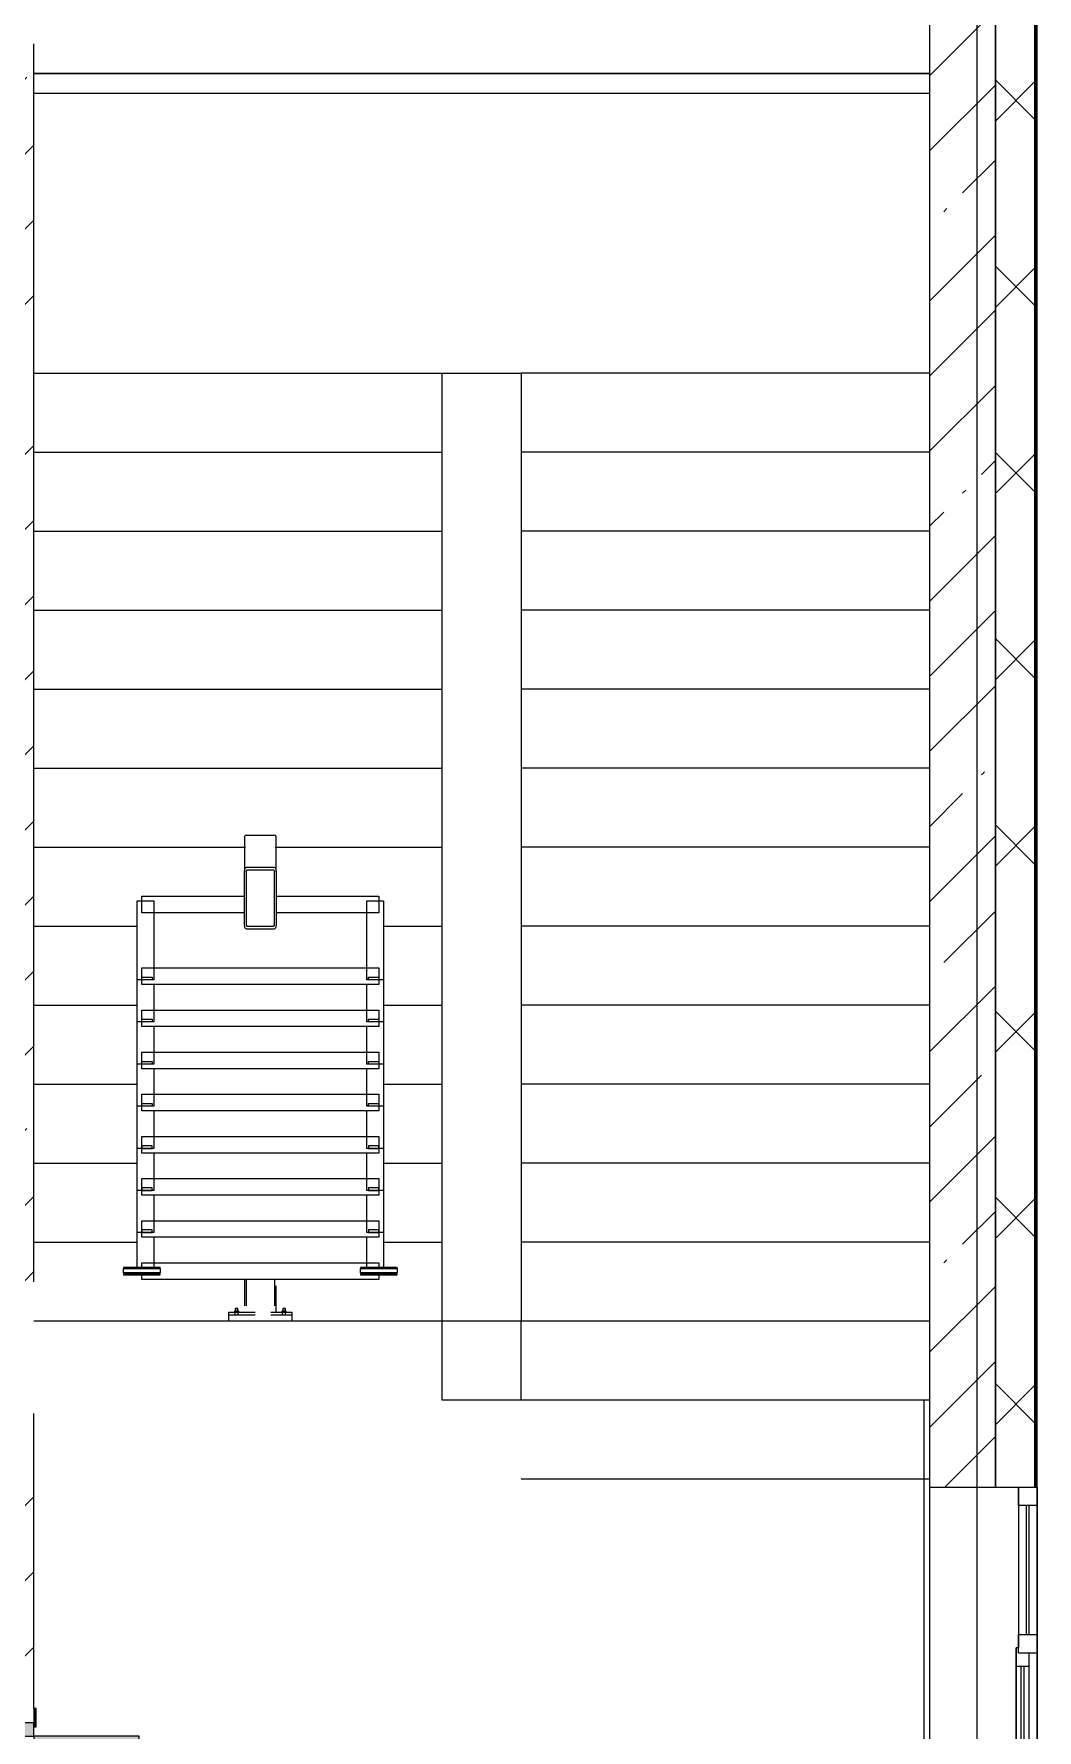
# Model space of a CAD drawing. Header units: millimetres. Extents: x -5714 to 188114, y -8553 to 29000.
# Drawn here: x 182534 to 186342, y 12198 to 18638 of the extents above; entities that cross this region are included whole.
import ezdxf

# ---------------------------------------------------------------- set-up
doc = ezdxf.new("R2010")
doc.units = ezdxf.units.MM
doc.linetypes.add('200_ШТРИХ__ш1_п0_6_', pattern=[160, 100, -60])
for name, color, linetype, lineweight in [('A-DETL-MBND-1', 7, '200_ШТРИХ__ш1_п0_6_', 9), ('A-GENM-2', 7, 'Continuous', 5), ('A-GLAZ-2', 7, 'Continuous', 5), ('A-WALL', 7, 'Continuous', 9), ('A-WALL-2', 7, 'Continuous', 5), ('I-WALL-2', 7, 'Continuous', 5), ('S-STRS-2', 7, 'Continuous', 5), ('Оси', 7, 'Continuous', 9)]:
    doc.layers.add(name, color=color, linetype=linetype, lineweight=lineweight)
for name, color, linetype, lineweight, true_color in [('A-DOOR-3', 7, 'Continuous', 5, 0xaaaaaa), ('A-DOOR-4', 7, 'Continuous', 5, 0xe2e2e2), ('A-DOOR-FRAM-2', 7, 'Continuous', 5, 0xe2e2e2), ('A-DOOR-FRAM-3', 7, 'Continuous', 5, 0xaaaaaa), ('A-FLOR-2', 7, 'Continuous', 5, 0xaaaaaa)]:
    doc.layers.add(name, color=color, linetype=linetype, lineweight=lineweight, true_color=true_color)
pattern_1 = [(45, (61103.76, 0), (-285.1231, 285.1231), []), (45, (61388.9, 0), (-285.1231, 285.1231), [504.031, -100.806, 16.764, -84.042])]

# ---------------------------------------------------------------- blocks, each defined once
blk = doc.blocks.new('110_Дверь_СКБ_2Ст - Д-1_л_Лестничная клетка EIS60 2-32142534-3_9_1_птичка')
at = {"layer": 'A-DOOR-4'}
for points in [[(612.5, 110), (662.5, 110), (662.5, 1010), (612.5, 1010), (612.5, 603.3)], [(-587.5, 110), (-587.5, 510), (-637.5, 510), (-637.5, 110)], [(712.5, -110), (712.5, 30), (697.5, 24.8), (697.5, -110)]]:
    blk.add_hatch(color=256, dxfattribs=at).paths.add_polyline_path(points)
h = blk.add_hatch(color=256, dxfattribs=at)
h.paths.add_polyline_path([(652.5, 30), (712.5, 30), (712.5, 110), (662.5, 110), (662.5, 60), (652.5, 60)])
h.paths.add_polyline_path([(-687.5, 30), (-627.5, 30), (-627.5, 60), (-637.5, 60), (-637.5, 110), (-687.5, 110)])
at = {"layer": 'A-DOOR-FRAM-2'}
for points in [[(-672.5, 110), (-672.5, 118), (-742.5, 118), (-742.5, 110)], [(767.5, 110), (767.5, 118), (697.5, 118), (697.5, 110)], [(-672.5, -110), (-672.5, 30), (-687.5, 24.8), (-687.5, -110)], [(-672.5, -118), (-672.5, -110), (-742.5, -110), (-742.5, -118)], [(767.5, -118), (767.5, -110), (697.5, -110), (697.5, -118)]]:
    blk.add_hatch(color=256, dxfattribs=at).paths.add_polyline_path(points)
at = {"layer": 'A-DOOR-3'}
for p, q in [((662.5, 1010), (612.5, 1010)), ((612.5, 1010), (612.5, 110)), ((662.5, 110), (662.5, 1010)), ((-637.5, 510), (-637.5, 110)), ((-587.5, 510), (-637.5, 510)), ((-587.5, 110), (-587.5, 510)), ((-637.5, 110), (-587.5, 110)), ((612.5, 110), (662.5, 110))]:
    blk.add_line(p, q, dxfattribs=at)
for centre, radius, start, end in [((662.5, 110), 900, 90, 180), ((-637.5, 110), 400, 360, 90)]:
    blk.add_arc(centre, radius, start, end, dxfattribs=at)
at = {"layer": 'A-DOOR-FRAM-3'}
for p, q in [((-672.5, 118), (-742.5, 118)), ((-742.5, 118), (-742.5, 110)), ((-742.5, 110), (-672.5, 110)), ((-637.5, 110), (-687.5, 110)), ((-687.5, 110), (-687.5, 30)), ((-672.5, 110), (-672.5, 118)), ((-637.5, 60), (-637.5, 110)), ((662.5, 110), (662.5, 60)), ((712.5, 110), (662.5, 110)), ((767.5, 118), (697.5, 118)), ((697.5, 118), (697.5, 110)), ((697.5, 110), (767.5, 110)), ((712.5, 30), (712.5, 110)), ((767.5, 110), (767.5, 118)), ((-687.5, 30), (-627.5, 30)), ((-672.5, 30), (-687.5, 30)), ((-687.5, 30), (-687.5, -110)), ((-672.5, -110), (-672.5, 30)), ((-627.5, 60), (-637.5, 60)), ((-627.5, 30), (-627.5, 60)), ((662.5, 60), (652.5, 60)), ((652.5, 60), (652.5, 30)), ((652.5, 30), (712.5, 30)), ((712.5, 30), (697.5, 30)), ((697.5, 30), (697.5, -110)), ((712.5, -110), (712.5, 30)), ((-672.5, -110), (-742.5, -110)), ((-742.5, -110), (-742.5, -118)), ((-742.5, -118), (-672.5, -118)), ((-687.5, -110), (-672.5, -110)), ((-672.5, -118), (-672.5, -110)), ((697.5, -110), (712.5, -110)), ((767.5, -110), (697.5, -110)), ((697.5, -110), (697.5, -118)), ((697.5, -118), (767.5, -118)), ((767.5, -118), (767.5, -110))]:
    blk.add_line(p, q, dxfattribs=at)
blk = doc.blocks.new('120_Окно_СКБ_2Ст_Фрамуга сверху - 120_Окно_СКБ_2Ст_2300х2500_h_ ДОО 2-24160916-3_9_1_птичка')
at = {"layer": 'A-GLAZ-2'}
for p, q in [((-1150, 13), (-1150, 83)), ((-1150, 83), (-1080, 83)), ((1150, 83), (-1150, 83)), ((-1080, 83), (-1080, 13)), ((-1080, 83), (1080, 83)), ((-590, 13), (-590, 83)), ((-590, 83), (-520, 83)), ((-520, 83), (-520, 13)), ((1080, 13), (1080, 83)), ((1080, 83), (1150, 83)), ((1150, 83), (1150, 13)), ((-1080, 13), (-1150, 13)), ((-1150, 13), (-540, 13)), ((-590, 53), (-1080, 53)), ((-590, 43), (-1080, 43)), ((-1080, 13), (-540, 13)), ((-520, 13), (-590, 13)), ((-520, 13), (-540, 13)), ((-540, 13), (-540, 3)), ((-540, 3), (1100, 3)), ((1100, 3), (-540, 3)), ((1080, 53), (-520, 53)), ((-520, 53), (-520, 13)), ((-470, 3), (-470, 53)), ((-470, 33), (1030, 33)), ((1030, 23), (-470, 23)), ((1030, 3), (1030, 53)), ((1080, 13), (1080, 53)), ((1150, 13), (1080, 13)), ((1100, 13), (1080, 13)), ((1100, 13), (1150, 13)), ((1100, 3), (1100, 13))]:
    blk.add_line(p, q, dxfattribs=at)
blk = doc.blocks.new('Анкер клиновой - Анкер клиновой МКТ В 10-10-16_85-22193208-3_9_1_птичка')
at = {"layer": 'A-DETL-MBND-1'}
for p, q in [((122191.4, 13788), (122191.4, 13784)), ((122207.4, 13788), (122191.4, 13788)), ((122191.4, 13788), (122207.4, 13788)), ((122194.4, 13798), (122194.4, 13784)), ((122204.4, 13798), (122194.4, 13798)), ((122194.4, 13798), (122204.4, 13798)), ((122204.4, 13784), (122204.4, 13798)), ((122207.4, 13784), (122207.4, 13788))]:
    blk.add_line(p, q, dxfattribs=at)
blk = doc.blocks.new('ОМ_Полоса_Трапеция прямоугольная_Прокат_ГОСТ 103-2006 - ОМ_Полоса_Трапеция прямоугольная_Прокат_ГОСТ 103-2006-21111644-3_9_1_птичка')
at = {"layer": 'A-GENM-2'}
for p, q in [((122699.4, 15046.5), (122699.4, 15056.5)), ((122699.4, 15056.5), (122739.4, 15056.5)), ((122739.4, 15046.5), (122699.4, 15046.5)), ((122739.4, 15056.5), (122739.4, 15046.5))]:
    blk.add_line(p, q, dxfattribs=at)
blk = doc.blocks.new('ОМ_Полоса_Трапеция прямоугольная_Прокат_ГОСТ 103-2006 - ОМ_Полоса_Трапеция прямоугольная_Прокат_ГОСТ 103-2006-V171-3_9_1_птичка')
at = {"layer": 'A-GENM-2'}
for p, q in [((122699.4, 14416.5), (122699.4, 14406.5)), ((122739.4, 14416.5), (122699.4, 14416.5)), ((122699.4, 14406.5), (122739.4, 14406.5)), ((122739.4, 14406.5), (122739.4, 14416.5))]:
    blk.add_line(p, q, dxfattribs=at)
blk = doc.blocks.new('ОМ_Полоса_Трапеция прямоугольная_Прокат_ГОСТ 103-2006 - ОМ_Полоса_Трапеция прямоугольная_Прокат_ГОСТ 103-2006-V172-3_9_1_птичка')
at = {"layer": 'A-GENM-2'}
for p, q in [((122699.4, 14256.5), (122699.4, 14246.5)), ((122739.4, 14256.5), (122699.4, 14256.5)), ((122699.4, 14246.5), (122739.4, 14246.5)), ((122739.4, 14246.5), (122739.4, 14256.5))]:
    blk.add_line(p, q, dxfattribs=at)
blk = doc.blocks.new('ОМ_Полоса_Трапеция прямоугольная_Прокат_ГОСТ 103-2006 - ОМ_Полоса_Трапеция прямоугольная_Прокат_ГОСТ 103-2006-V173-3_9_1_птичка')
at = {"layer": 'A-GENM-2'}
for p, q in [((122699.4, 14096.5), (122699.4, 14086.5)), ((122739.4, 14096.5), (122699.4, 14096.5)), ((122699.4, 14086.5), (122739.4, 14086.5)), ((122739.4, 14086.5), (122739.4, 14096.5))]:
    blk.add_line(p, q, dxfattribs=at)
blk = doc.blocks.new('ОМ_Полоса_Прокат_ГОСТ 103-2006 - ОМ_Полоса_Прокат_ГОСТ 103-2006-22193251-3_9_1_птичка')
at = {"layer": 'A-GENM-2'}
for p, q in [((122809.4, 13929.5), (122669.4, 13929.5)), ((122669.4, 13929.5), (122669.4, 13926.5)), ((122669.4, 13926.5), (122809.4, 13926.5)), ((122809.4, 13926.5), (122809.4, 13929.5))]:
    blk.add_line(p, q, dxfattribs=at)
blk = doc.blocks.new('ОМ_Полоса_Прокат_ГОСТ 103-2006 - ОМ_Полоса_Прокат_ГОСТ 103-2006-22193252-3_9_1_птичка')
at = {"layer": 'A-GENM-2'}
for p, q in [((122669.4, 13954.2), (122669.4, 13950.8)), ((122809.4, 13954.2), (122669.4, 13954.2)), ((122669.4, 13950.8), (122809.4, 13950.8)), ((122669.4, 13933.9), (122669.4, 13950.8)), ((122809.4, 13933.9), (122669.4, 13933.9)), ((122809.4, 13950.8), (122809.4, 13954.2)), ((122809.4, 13950.8), (122809.4, 13933.9))]:
    blk.add_line(p, q, dxfattribs=at)
blk = doc.blocks.new('ОМ_Полоса_Трапеция прямоугольная_Прокат_ГОСТ 103-2006 - ОМ_Полоса_Трапеция прямоугольная_Прокат_ГОСТ 103-2006-21111686-3_9_1_птичка')
at = {"layer": 'A-GENM-2'}
for p, q in [((121839.4, 15056.5), (121879.4, 15056.5)), ((121839.4, 15046.5), (121839.4, 15056.5)), ((121879.4, 15046.5), (121839.4, 15046.5)), ((121879.4, 15056.5), (121879.4, 15046.5))]:
    blk.add_line(p, q, dxfattribs=at)
blk = doc.blocks.new('ОМ_Полоса_Трапеция прямоугольная_Прокат_ГОСТ 103-2006 - ОМ_Полоса_Трапеция прямоугольная_Прокат_ГОСТ 103-2006-V174-3_9_1_птичка')
at = {"layer": 'A-GENM-2'}
for p, q in [((121879.4, 14416.5), (121839.4, 14416.5)), ((121839.4, 14416.5), (121839.4, 14406.5)), ((121839.4, 14406.5), (121879.4, 14406.5)), ((121879.4, 14406.5), (121879.4, 14416.5))]:
    blk.add_line(p, q, dxfattribs=at)
blk = doc.blocks.new('ОМ_Полоса_Трапеция прямоугольная_Прокат_ГОСТ 103-2006 - ОМ_Полоса_Трапеция прямоугольная_Прокат_ГОСТ 103-2006-V175-3_9_1_птичка')
at = {"layer": 'A-GENM-2'}
for p, q in [((121879.4, 14256.5), (121839.4, 14256.5)), ((121839.4, 14256.5), (121839.4, 14246.5)), ((121839.4, 14246.5), (121879.4, 14246.5)), ((121879.4, 14246.5), (121879.4, 14256.5))]:
    blk.add_line(p, q, dxfattribs=at)
blk = doc.blocks.new('ОМ_Полоса_Трапеция прямоугольная_Прокат_ГОСТ 103-2006 - ОМ_Полоса_Трапеция прямоугольная_Прокат_ГОСТ 103-2006-V176-3_9_1_птичка')
at = {"layer": 'A-GENM-2'}
for p, q in [((121879.4, 14096.5), (121839.4, 14096.5)), ((121839.4, 14096.5), (121839.4, 14086.5)), ((121839.4, 14086.5), (121879.4, 14086.5)), ((121879.4, 14086.5), (121879.4, 14096.5))]:
    blk.add_line(p, q, dxfattribs=at)
blk = doc.blocks.new('ОМ_Полоса_Прокат_ГОСТ 103-2006 - ОМ_Полоса_Прокат_ГОСТ 103-2006-22193295-3_9_1_птичка')
at = {"layer": 'A-GENM-2'}
for p, q in [((121909.4, 13929.5), (121769.4, 13929.5)), ((121769.4, 13929.5), (121769.4, 13926.5)), ((121769.4, 13926.5), (121909.4, 13926.5)), ((121909.4, 13926.5), (121909.4, 13929.5))]:
    blk.add_line(p, q, dxfattribs=at)
blk = doc.blocks.new('ОМ_Полоса_Прокат_ГОСТ 103-2006 - ОМ_Полоса_Прокат_ГОСТ 103-2006-22193296-3_9_1_птичка')
at = {"layer": 'A-GENM-2'}
for p, q in [((121909.4, 13954.2), (121769.4, 13954.2)), ((121769.4, 13954.2), (121769.4, 13950.8)), ((121769.4, 13950.8), (121909.4, 13950.8)), ((121769.4, 13933.9), (121769.4, 13950.8)), ((121909.4, 13933.9), (121769.4, 13933.9)), ((121909.4, 13950.8), (121909.4, 13954.2)), ((121909.4, 13950.8), (121909.4, 13933.9))]:
    blk.add_line(p, q, dxfattribs=at)
blk = doc.blocks.new('ОМ_Нижняя опорная пятка1 - ОМ_Нижняя опорная пятка-21111576-3_9_1_птичка')
at = {"layer": 'A-DETL-MBND-1'}
for p, q in [((-96, -10), (-96, 0)), ((-84, -10), (-84, 0)), ((84, -10), (84, 0)), ((96, -10), (96, 0))]:
    blk.add_line(p, q, dxfattribs=at)
blk = doc.blocks.new('ОМ_Труба_ГОСТ 8639-82 - ОМ_Труба_ГОСТ 8639-82-21111694-3_9_1_птичка')
at = {"layer": 'A-GENM-2'}
for p, q in [((122229.4, 15590.5), (122229.4, 15456.5)), ((122238.4, 15595.1), (122340.4, 15595.1)), ((122349.4, 15456.5), (122349.4, 15590.5)), ((122238.4, 15474.2), (122340.4, 15474.2)), ((122340.4, 15462.4), (122238.4, 15462.4)), ((122229.4, 15256.4), (122229.4, 15456.5)), ((122235.4, 15456.5), (122235.4, 15256.4)), ((122343.4, 15256.4), (122343.4, 15456.5)), ((122349.4, 15456.5), (122349.4, 15256.4)), ((122238.4, 15250.5), (122340.4, 15250.5)), ((122340.4, 15238.8), (122238.4, 15238.8))]:
    blk.add_line(p, q, dxfattribs=at)
at = {"layer": 'A-GENM-2', "flags": 128}
for points in [[(122229.4, 15456.5), (122229.6, 15460), (122230.1, 15463.3), (122231, 15466.3), (122232.1, 15469), (122233.4, 15471.2), (122235, 15472.8), (122236.7, 15473.8), (122238.4, 15474.2)], [(122238.4, 15462.4), (122237.9, 15462.3), (122237.3, 15461.9), (122236.8, 15461.4), (122236.3, 15460.7), (122235.9, 15459.8), (122235.7, 15458.8), (122235.5, 15457.7), (122235.4, 15456.5)], [(122340.4, 15474.2), (122342.2, 15473.8), (122343.9, 15472.8), (122345.4, 15471.2), (122346.8, 15469), (122347.9, 15466.3), (122348.8, 15463.3), (122349.3, 15460), (122349.4, 15456.5)], [(122343.4, 15456.5), (122343.4, 15457.7), (122343.2, 15458.8), (122342.9, 15459.8), (122342.6, 15460.7), (122342.1, 15461.4), (122341.6, 15461.9), (122341, 15462.3), (122340.4, 15462.4)], [(122238.4, 15238.8), (122236.7, 15239.1), (122235, 15240.1), (122233.4, 15241.8), (122232.1, 15243.9), (122231, 15246.6), (122230.1, 15249.7), (122229.6, 15253), (122229.4, 15256.4)], [(122235.4, 15256.4), (122235.5, 15255.3), (122235.7, 15254.2), (122235.9, 15253.2), (122236.3, 15252.3), (122236.8, 15251.5), (122237.3, 15251), (122237.9, 15250.7), (122238.4, 15250.5)], [(122349.4, 15256.4), (122349.3, 15253), (122348.8, 15249.7), (122347.9, 15246.6), (122346.8, 15243.9), (122345.4, 15241.8), (122343.9, 15240.1), (122342.2, 15239.1), (122340.4, 15238.8)], [(122340.4, 15250.5), (122341, 15250.7), (122341.6, 15251), (122342.1, 15251.5), (122342.6, 15252.3), (122342.9, 15253.2), (122343.2, 15254.2), (122343.4, 15255.3), (122343.4, 15256.4)]]:
    blk.add_lwpolyline(points, dxfattribs=at)
at = {"layer": 'A-GENM-2'}
for centre, major_axis, start_param, end_param in [((122238.4, 15590.5), (9, 0), 1.570796, 3.141593), ((122340.4, 15590.5), (9, 0), 0, 1.570796), ((122238.4, 15538.5), (9, 0), 3.141593, 3.665191), ((122340.4, 15538.5), (-9, 0), 2.617994, 3.141593)]:
    blk.add_ellipse(centre, major_axis=major_axis, ratio=0.509802, start_param=start_param, end_param=end_param, dxfattribs=at)
blk = doc.blocks.new('ОМ_Уголок_ГОСТ 8509-93 - ОМ_Уголок_ГОСТ 8509-93-22194532-3_9_1_птичка')
at = {"layer": 'A-GENM-2'}
for p, q in [((0, 45.2), (0, -17.8)), ((390, 45.2), (0, 45.2)), ((900, 45.2), (510, 45.2)), ((900, -17.8), (900, 45.2)), ((0, -17.8), (390, -17.8)), ((510, -17.8), (900, -17.8))]:
    blk.add_line(p, q, dxfattribs=at)
blk = doc.blocks.new('ОМ_Уголок_ГОСТ 8509-93 - ОМ_Уголок_ГОСТ 8509-93-V177-3_9_1_птичка')
at = {"layer": 'A-GENM-2'}
for p, q in [((0, 45.2), (0, -17.8)), ((900, 45.2), (0, 45.2)), ((900, -17.8), (900, 45.2)), ((0, -17.8), (900, -17.8))]:
    blk.add_line(p, q, dxfattribs=at)
blk = doc.blocks.new('ОМ_Уголок_ГОСТ 8509-93 - ОМ_Уголок_ГОСТ 8509-93-22194533-3_9_1_птичка')
at = {"layer": 'A-GENM-2'}
for p, q in [((0, 45.2), (0, -17.8)), ((300, 45.2), (0, 45.2)), ((300, -17.8), (300, 45.2)), ((0, -17.8), (300, -17.8))]:
    blk.add_line(p, q, dxfattribs=at)
blk = doc.blocks.new('ОМ_Уголок_ГОСТ 8509-93 - ОМ_Уголок_ГОСТ 8509-93-V178-3_9_1_птичка')
at = {"layer": 'A-GENM-2'}
for p, q in [((0, 45.2), (0, -17.8)), ((142.2, 45.2), (0, 45.2)), ((0, -17.8), (160, -17.8))]:
    blk.add_line(p, q, dxfattribs=at)
blk = doc.blocks.new('ОМ_Уголок_ГОСТ 8509-93 - ОМ_Уголок_ГОСТ 8509-93-V179-3_9_1_птичка')
at = {"layer": 'A-GENM-2'}
for p, q in [((300, 45.2), (157.8, 45.2)), ((300, -17.8), (300, 45.2)), ((140, -17.8), (300, -17.8))]:
    blk.add_line(p, q, dxfattribs=at)
blk = doc.blocks.new('ОМ_Уголок_ГОСТ 8509-93 - ОМ_Уголок_ГОСТ 8509-93-V180-3_9_1_птичка')
at = {"layer": 'A-GENM-2'}
for p, q in [((0, 45.2), (0, 27.8)), ((900, 45.2), (0, 45.2)), ((0, 7.4), (0, -17.8)), ((900, 27.8), (900, 45.2)), ((900, -17.8), (900, 7.4)), ((0, -17.8), (900, -17.8))]:
    blk.add_line(p, q, dxfattribs=at)
blk = doc.blocks.new('ОМ_Уголок_ГОСТ 8509-93 - ОМ_Уголок_ГОСТ 8509-93-V181-3_9_1_птичка')
at = {"layer": 'A-GENM-2'}
for p, q in [((0, 45.2), (0, -17.8)), ((7.4, 45.2), (0, 45.2)), ((142.2, 45.2), (27.8, 45.2)), ((0, -17.8), (7.4, -17.8)), ((27.8, -17.8), (160, -17.8))]:
    blk.add_line(p, q, dxfattribs=at)
blk = doc.blocks.new('ОМ_Уголок_ГОСТ 8509-93 - ОМ_Уголок_ГОСТ 8509-93-V182-3_9_1_птичка')
at = {"layer": 'A-GENM-2'}
for p, q in [((272.2, 45.2), (157.8, 45.2)), ((300, 45.2), (292.6, 45.2)), ((300, -17.8), (300, 45.2)), ((140, -17.8), (272.2, -17.8)), ((292.6, -17.8), (300, -17.8))]:
    blk.add_line(p, q, dxfattribs=at)
blk = doc.blocks.new('ОМ_Труба_ГОСТ 8639-82 - ОМ_Труба_ГОСТ 8639-82-21111710-3_9_1_птичка')
at = {"layer": 'A-DETL-MBND-1'}
for p, q in [((122229.4, 13908.7), (122229.4, 13784)), ((122235.4, 13908.7), (122235.4, 13784)), ((122343.4, 13908.7), (122343.4, 13784)), ((122349.4, 13784), (122349.4, 13908.7))]:
    blk.add_line(p, q, dxfattribs=at)
blk = doc.blocks.new('ОМ_Уголок_ГОСТ 8510-86 - ОМ_Уголок_ГОСТ 8510-86-21111720-3_9_1_птичка')
at = {"layer": 'A-DETL-MBND-1'}
for p, q in [((0, 34), (0, 0)), ((0, 10), (240, 10)), ((0, 0), (240, 0)), ((240, 0), (240, 34))]:
    blk.add_line(p, q, dxfattribs=at)
blk = doc.blocks.new('Зашивка приборов отопления41 - Зашивка приборов отопления-33325756-3_9_1_птичка')
at = {"layer": 'A-WALL-2'}
for p, q in [((121290.8, 18669.6), (124690.8, 18669.6)), ((124690.8, 18669.6), (121290.8, 18669.6)), ((121290.8, 18594.6), (124690.8, 18594.6))]:
    blk.add_line(p, q, dxfattribs=at)

msp = doc.modelspace()

# ---------------------------------------------------------------- hatches: boundary and pattern name
at = {"layer": 'A-WALL-2'}
h = msp.add_hatch(dxfattribs=at)
h.set_pattern_fill('FP_66', color=256, style=0, pattern_type=2)
h.set_pattern_definition([(45, (61103.76, 0), (-353.5534, 353.5534), []), (135, (61103.76, 0), (-353.5534, -353.5534), [])])
h.paths.add_polyline_path([(186183.8, -250), (186333.8, -250), (186333.8, 7700), (186183.8, 7700), (186183.8, -100)])
h.paths.add_polyline_path([(186333.8, 8900), (186333.8, 10820), (186183.8, 10820), (186183.8, 8900)])
h.paths.add_polyline_path([(186333.8, 13120), (186333.8, 21400), (186183.8, 21400), (186183.8, 13120)])
at = {"layer": 'I-WALL-2'}
h = msp.add_hatch(dxfattribs=at)
h.set_pattern_fill('FP_62', color=256, style=0, pattern_type=2)
h.set_pattern_definition(pattern_1)
h.paths.add_polyline_path([(185933.8, 10600), (186183.8, 10600), (186183.8, 10820), (185933.8, 10820), (185933.8, 10642.6)])
h.paths.add_polyline_path([(186183.8, 13120), (186183.8, 21400), (185933.8, 21400), (185933.8, 13120)])
h = msp.add_hatch(dxfattribs=at)
h.set_pattern_fill('FP_62', color=256, style=0, pattern_type=2)
h.set_pattern_definition(pattern_1)
h.paths.add_polyline_path([(182313.8, 10380), (182533.8, 10380), (182533.8, 10825), (182313.8, 10825), (182313.8, 10400)])
h.paths.add_polyline_path([(182483.8, 12225), (182533.8, 12225), (182533.8, 13400), (182313.8, 13400), (182313.8, 12225), (182453.8, 12225)])
h.paths.add_polyline_path([(182313.8, 13900), (182533.8, 13900), (182533.8, 18600), (182313.8, 18600), (182313.8, 14691.7)])
h.paths.add_polyline_path([(182533.4, 19100), (182533.8, 19100), (182533.8, 19110), (182313.8, 19110), (182313.8, 19100)])

# ---------------------------------------------------------------- linework, layer by layer
at = {"layer": 'A-FLOR-2'}
for p, q in [((184383.8, 13750), (182533.8, 13750)), ((184083.8, 13450), (184083.8, 13750)), ((184383.8, 13450), (184383.8, 13750)), ((185912.8, 13450), (184083.8, 13450)), ((185912.8, 10600), (185912.8, 13450)), ((185933.8, 13150), (185912.8, 13150))]:
    msp.add_line(p, q, dxfattribs=at)
at = {"layer": 'A-WALL'}
for p, q in [((186333.8, 13120), (186333.8, 21550)), ((186336.8, 13120), (186336.8, 21553)), ((186183.8, 21400), (186183.8, 13120)), ((186183.8, 13120), (186183.8, 21400))]:
    msp.add_line(p, q, dxfattribs=at)
at = {"layer": 'A-WALL-2'}
for p, q in [((186341.8, 7700), (186341.8, 21558)), ((186183.8, 13120), (186341.8, 13120))]:
    msp.add_line(p, q, dxfattribs=at)
at = {"layer": 'I-WALL-2'}
for p, q in [((185933.8, 18850), (185933.8, 10600)), ((182533.8, 13900), (182533.8, 18600)), ((182533.8, 12280), (182533.8, 13400)), ((185933.8, 13120), (186183.8, 13120))]:
    msp.add_line(p, q, dxfattribs=at)
at = {"layer": 'S-STRS-2'}
for p, q in [((182533.8, 17350), (184083.8, 17350)), ((182533.8, 17350), (184083.8, 17350)), ((184083.8, 17350), (184383.8, 17350)), ((184083.8, 17050), (184083.8, 17350)), ((185933.8, 17350), (184383.8, 17350)), ((184383.8, 17350), (184383.8, 17050)), ((185933.8, 17350), (184383.8, 17350)), ((182533.8, 17050), (184083.8, 17050)), ((182533.8, 17050), (184083.8, 17050)), ((184083.8, 16750), (184083.8, 17050)), ((184383.8, 17050), (184383.8, 16750)), ((185933.8, 17050), (184383.8, 17050)), ((185933.8, 17050), (184383.8, 17050)), ((182533.8, 16750), (184083.8, 16750)), ((182533.8, 16750), (184083.8, 16750)), ((184083.8, 16450), (184083.8, 16750)), ((184383.8, 16750), (184383.8, 16450)), ((185933.8, 16750), (184383.8, 16750)), ((185933.8, 16750), (184383.8, 16750)), ((182533.8, 16450), (184083.8, 16450)), ((182533.8, 16450), (184083.8, 16450)), ((184083.8, 16150), (184083.8, 16450)), ((184383.8, 16450), (184383.8, 16150)), ((185933.8, 16450), (184383.8, 16450)), ((185933.8, 16450), (184383.8, 16450)), ((182533.8, 16150), (184083.8, 16150)), ((182533.8, 16150), (184083.8, 16150)), ((184083.8, 15850), (184083.8, 16150)), ((184383.8, 16150), (184383.8, 15850)), ((185933.8, 16150), (184383.8, 16150)), ((185933.8, 16150), (184383.8, 16150)), ((182533.8, 15850), (184083.8, 15850)), ((182533.8, 15850), (184083.8, 15850)), ((184083.8, 15550), (184083.8, 15850)), ((184383.8, 15850), (184383.8, 15550)), ((185933.8, 15850), (184383.8, 15850)), ((185933.8, 15850), (184383.8, 15850)), ((182533.8, 15550), (183336.3, 15550)), ((182533.8, 15550), (183336.3, 15550)), ((183450.1, 15550), (184083.8, 15550)), ((183450.1, 15550), (184083.8, 15550)), ((184083.8, 15250), (184083.8, 15550)), ((184383.8, 15550), (184383.8, 15250)), ((185933.8, 15550), (184383.8, 15550)), ((185933.8, 15550), (184383.8, 15550)), ((182533.8, 15250), (182925.4, 15250)), ((182533.8, 15250), (182925.4, 15250)), ((183861, 15250), (184083.8, 15250)), ((183861, 15250), (184083.8, 15250)), ((184083.8, 14950), (184083.8, 15250)), ((184383.8, 15250), (184383.8, 14950)), ((185933.8, 15250), (184383.8, 15250)), ((185933.8, 15250), (184383.8, 15250)), ((182533.8, 14950), (182925.4, 14950)), ((182533.8, 14950), (182925.4, 14950)), ((183861, 14950), (184083.8, 14950)), ((183861, 14950), (184083.8, 14950)), ((184083.8, 14650), (184083.8, 14950)), ((184383.8, 14950), (184383.8, 14650)), ((185933.8, 14950), (184383.8, 14950)), ((185933.8, 14950), (184383.8, 14950)), ((182533.8, 14650), (182925.4, 14650)), ((182533.8, 14650), (182925.4, 14650)), ((183861, 14650), (184083.8, 14650)), ((183861, 14650), (184083.8, 14650)), ((184083.8, 14350), (184083.8, 14650)), ((184383.8, 14650), (184383.8, 14350)), ((185933.8, 14650), (184383.8, 14650)), ((185933.8, 14650), (184383.8, 14650)), ((182533.8, 14350), (182925.4, 14350)), ((182533.8, 14350), (182925.4, 14350)), ((183861, 14350), (184083.8, 14350)), ((183861, 14350), (184083.8, 14350)), ((184083.8, 14050), (184083.8, 14350)), ((184383.8, 14350), (184383.8, 14050)), ((185933.8, 14350), (184383.8, 14350)), ((185933.8, 14350), (184383.8, 14350)), ((182533.8, 14050), (182925.4, 14050)), ((182533.8, 14050), (182925.4, 14050)), ((183861, 14050), (184083.8, 14050)), ((183861, 14050), (184083.8, 14050)), ((184083.8, 13750), (184083.8, 14050)), ((184383.8, 14050), (184383.8, 13750)), ((185933.8, 14050), (184383.8, 14050)), ((185933.8, 14050), (184383.8, 14050)), ((185933.8, 13750), (184383.8, 13750)), ((185933.8, 13750), (184383.8, 13750)), ((185933.8, 13450), (185912.8, 13450)), ((185933.8, 13450), (185912.8, 13450)), ((185933.8, 13150), (184383.8, 13150))]:
    msp.add_line(p, q, dxfattribs=at)
at = {"layer": 'Оси'}
msp.add_line((186113.8, 10029.8), (186113.8, 21915.1), dxfattribs=at)

# ---------------------------------------------------------------- block references
at = {"layer": 'A-DETL-MBND-1'}
for name, p in [('ОМ_Труба_ГОСТ 8639-82 - ОМ_Труба_ГОСТ 8639-82-21111710-3_9_1_птичка', (61103.8, 0)), ('Анкер клиновой - Анкер клиновой МКТ В 10-10-16_85-22193208-3_9_1_птичка', (61103.8, 0)), ('ОМ_Нижняя опорная пятка1 - ОМ_Нижняя опорная пятка-21111576-3_9_1_птичка', (183393.2, 13784)), ('Анкер клиновой - Анкер клиновой МКТ В 10-10-16_85-22193208-3_9_1_птичка', (61283.8, 0))]:
    msp.add_blockref(name, p, dxfattribs=at)
at = {"layer": 'A-DETL-MBND-1', "extrusion": (0, 0, -1), "rotation": 180}
msp.add_blockref('ОМ_Уголок_ГОСТ 8510-86 - ОМ_Уголок_ГОСТ 8510-86-21111720-3_9_1_птичка', (-183273.2, 13784), dxfattribs=at)
at = {"layer": 'A-DOOR-3', "rotation": 269.9999999999998}
msp.add_blockref('110_Дверь_СКБ_2Ст - Д-1_л_Лестничная клетка EIS60 2-32142534-3_9_1_птичка', (182423.8, 11537.5), dxfattribs=at)
at = {"layer": 'A-GENM-2'}
for name, p in [('ОМ_Труба_ГОСТ 8639-82 - ОМ_Труба_ГОСТ 8639-82-21111694-3_9_1_птичка', (61103.8, 0)), ('ОМ_Полоса_Трапеция прямоугольная_Прокат_ГОСТ 103-2006 - ОМ_Полоса_Трапеция прямоугольная_Прокат_ГОСТ 103-2006-21111686-3_9_1_птичка', (61103.8, 0)), ('ОМ_Полоса_Трапеция прямоугольная_Прокат_ГОСТ 103-2006 - ОМ_Полоса_Трапеция прямоугольная_Прокат_ГОСТ 103-2006-21111644-3_9_1_птичка', (61103.8, 0)), ('ОМ_Полоса_Трапеция прямоугольная_Прокат_ГОСТ 103-2006 - ОМ_Полоса_Трапеция прямоугольная_Прокат_ГОСТ 103-2006-21111686-3_9_1_птичка', (61103.8, -160)), ('ОМ_Полоса_Трапеция прямоугольная_Прокат_ГОСТ 103-2006 - ОМ_Полоса_Трапеция прямоугольная_Прокат_ГОСТ 103-2006-21111644-3_9_1_птичка', (61103.8, -160)), ('ОМ_Полоса_Трапеция прямоугольная_Прокат_ГОСТ 103-2006 - ОМ_Полоса_Трапеция прямоугольная_Прокат_ГОСТ 103-2006-21111686-3_9_1_птичка', (61103.8, -320)), ('ОМ_Полоса_Трапеция прямоугольная_Прокат_ГОСТ 103-2006 - ОМ_Полоса_Трапеция прямоугольная_Прокат_ГОСТ 103-2006-21111644-3_9_1_птичка', (61103.8, -320)), ('ОМ_Полоса_Трапеция прямоугольная_Прокат_ГОСТ 103-2006 - ОМ_Полоса_Трапеция прямоугольная_Прокат_ГОСТ 103-2006-21111686-3_9_1_птичка', (61103.8, -480)), ('ОМ_Полоса_Трапеция прямоугольная_Прокат_ГОСТ 103-2006 - ОМ_Полоса_Трапеция прямоугольная_Прокат_ГОСТ 103-2006-21111644-3_9_1_птичка', (61103.8, -480)), ('ОМ_Полоса_Трапеция прямоугольная_Прокат_ГОСТ 103-2006 - ОМ_Полоса_Трапеция прямоугольная_Прокат_ГОСТ 103-2006-V174-3_9_1_птичка', (61103.8, 0)), ('ОМ_Полоса_Трапеция прямоугольная_Прокат_ГОСТ 103-2006 - ОМ_Полоса_Трапеция прямоугольная_Прокат_ГОСТ 103-2006-V171-3_9_1_птичка', (61103.8, 0)), ('ОМ_Полоса_Трапеция прямоугольная_Прокат_ГОСТ 103-2006 - ОМ_Полоса_Трапеция прямоугольная_Прокат_ГОСТ 103-2006-V175-3_9_1_птичка', (61103.8, 0)), ('ОМ_Полоса_Трапеция прямоугольная_Прокат_ГОСТ 103-2006 - ОМ_Полоса_Трапеция прямоугольная_Прокат_ГОСТ 103-2006-V172-3_9_1_птичка', (61103.8, 0)), ('ОМ_Полоса_Трапеция прямоугольная_Прокат_ГОСТ 103-2006 - ОМ_Полоса_Трапеция прямоугольная_Прокат_ГОСТ 103-2006-V176-3_9_1_птичка', (61103.8, 0)), ('ОМ_Полоса_Трапеция прямоугольная_Прокат_ГОСТ 103-2006 - ОМ_Полоса_Трапеция прямоугольная_Прокат_ГОСТ 103-2006-V173-3_9_1_птичка', (61103.8, 0)), ('ОМ_Полоса_Прокат_ГОСТ 103-2006 - ОМ_Полоса_Прокат_ГОСТ 103-2006-22193296-3_9_1_птичка', (61103.8, 0)), ('ОМ_Полоса_Прокат_ГОСТ 103-2006 - ОМ_Полоса_Прокат_ГОСТ 103-2006-22193295-3_9_1_птичка', (61103.8, 0)), ('ОМ_Полоса_Прокат_ГОСТ 103-2006 - ОМ_Полоса_Прокат_ГОСТ 103-2006-22193252-3_9_1_птичка', (61103.8, 0)), ('ОМ_Полоса_Прокат_ГОСТ 103-2006 - ОМ_Полоса_Прокат_ГОСТ 103-2006-22193251-3_9_1_птичка', (61103.8, 0))]:
    msp.add_blockref(name, p, dxfattribs=at)
at = {"layer": 'A-GENM-2', "extrusion": (0, 0, -1)}
for name, p, rotation in [('ОМ_Уголок_ГОСТ 8509-93 - ОМ_Уголок_ГОСТ 8509-93-22194533-3_9_1_птичка', (-182943.2, 15046.5), 90.00000000000064), ('ОМ_Уголок_ГОСТ 8509-93 - ОМ_Уголок_ГОСТ 8509-93-22194532-3_9_1_птичка', (-182943.2, 15346.5), 180), ('ОМ_Уголок_ГОСТ 8509-93 - ОМ_Уголок_ГОСТ 8509-93-22194533-3_9_1_птичка', (-183843.2, 15346.5), 270.0000000000008), ('ОМ_Уголок_ГОСТ 8509-93 - ОМ_Уголок_ГОСТ 8509-93-V178-3_9_1_птичка', (-182943.2, 14886.5), 90.00000000000064), ('ОМ_Уголок_ГОСТ 8509-93 - ОМ_Уголок_ГОСТ 8509-93-V179-3_9_1_птичка', (-183843.2, 15186.5), 270.0000000000008), ('ОМ_Уголок_ГОСТ 8509-93 - ОМ_Уголок_ГОСТ 8509-93-V178-3_9_1_птичка', (-182943.2, 14726.5), 90.00000000000064), ('ОМ_Уголок_ГОСТ 8509-93 - ОМ_Уголок_ГОСТ 8509-93-V179-3_9_1_птичка', (-183843.2, 15026.5), 270.0000000000008), ('ОМ_Уголок_ГОСТ 8509-93 - ОМ_Уголок_ГОСТ 8509-93-V178-3_9_1_птичка', (-182943.2, 14566.5), 90.00000000000064), ('ОМ_Уголок_ГОСТ 8509-93 - ОМ_Уголок_ГОСТ 8509-93-V179-3_9_1_птичка', (-183843.2, 14866.5), 270.0000000000008), ('ОМ_Уголок_ГОСТ 8509-93 - ОМ_Уголок_ГОСТ 8509-93-V178-3_9_1_птичка', (-182943.2, 14406.5), 90.00000000000064), ('ОМ_Уголок_ГОСТ 8509-93 - ОМ_Уголок_ГОСТ 8509-93-V179-3_9_1_птичка', (-183843.2, 14706.5), 270.0000000000008), ('ОМ_Уголок_ГОСТ 8509-93 - ОМ_Уголок_ГОСТ 8509-93-V178-3_9_1_птичка', (-182943.2, 14246.5), 90.00000000000064), ('ОМ_Уголок_ГОСТ 8509-93 - ОМ_Уголок_ГОСТ 8509-93-V179-3_9_1_птичка', (-183843.2, 14546.5), 270.0000000000008), ('ОМ_Уголок_ГОСТ 8509-93 - ОМ_Уголок_ГОСТ 8509-93-V178-3_9_1_птичка', (-182943.2, 14086.5), 90.00000000000064), ('ОМ_Уголок_ГОСТ 8509-93 - ОМ_Уголок_ГОСТ 8509-93-V179-3_9_1_птичка', (-183843.2, 14386.5), 270.0000000000008), ('ОМ_Уголок_ГОСТ 8509-93 - ОМ_Уголок_ГОСТ 8509-93-V181-3_9_1_птичка', (-182943.2, 13926.5), 90.00000000000064), ('ОМ_Уголок_ГОСТ 8509-93 - ОМ_Уголок_ГОСТ 8509-93-V182-3_9_1_птичка', (-183843.2, 14226.5), 270.0000000000008)]:
    msp.add_blockref(name, p, dxfattribs=dict(at, rotation=rotation))
for name, p in [('ОМ_Уголок_ГОСТ 8509-93 - ОМ_Уголок_ГОСТ 8509-93-V177-3_9_1_птичка', (-183843.2, 15046.5)), ('ОМ_Уголок_ГОСТ 8509-93 - ОМ_Уголок_ГОСТ 8509-93-V177-3_9_1_птичка', (-183843.2, 14886.5)), ('ОМ_Уголок_ГОСТ 8509-93 - ОМ_Уголок_ГОСТ 8509-93-V177-3_9_1_птичка', (-183843.2, 14726.5)), ('ОМ_Уголок_ГОСТ 8509-93 - ОМ_Уголок_ГОСТ 8509-93-V177-3_9_1_птичка', (-183843.2, 14566.5)), ('ОМ_Уголок_ГОСТ 8509-93 - ОМ_Уголок_ГОСТ 8509-93-V177-3_9_1_птичка', (-183843.2, 14406.5)), ('ОМ_Уголок_ГОСТ 8509-93 - ОМ_Уголок_ГОСТ 8509-93-V177-3_9_1_птичка', (-183843.2, 14246.5)), ('ОМ_Уголок_ГОСТ 8509-93 - ОМ_Уголок_ГОСТ 8509-93-V177-3_9_1_птичка', (-183843.2, 14086.5)), ('ОМ_Уголок_ГОСТ 8509-93 - ОМ_Уголок_ГОСТ 8509-93-V180-3_9_1_птичка', (-183843.2, 13926.5))]:
    msp.add_blockref(name, p, dxfattribs=at)
at = {"layer": 'A-GLAZ-2', "rotation": 269.9999999999999}
msp.add_blockref('120_Окно_СКБ_2Ст_Фрамуга сверху - 120_Окно_СКБ_2Ст_2300х2500_h_ ДОО 2-24160916-3_9_1_птичка', (186258.8, 11970), dxfattribs=at)
at = {"layer": 'A-WALL-2'}
msp.add_blockref('Зашивка приборов отопления41 - Зашивка приборов отопления-33325756-3_9_1_птичка', (61242.9, -182.1), dxfattribs=at)

doc.saveas('drawing.dxf')
